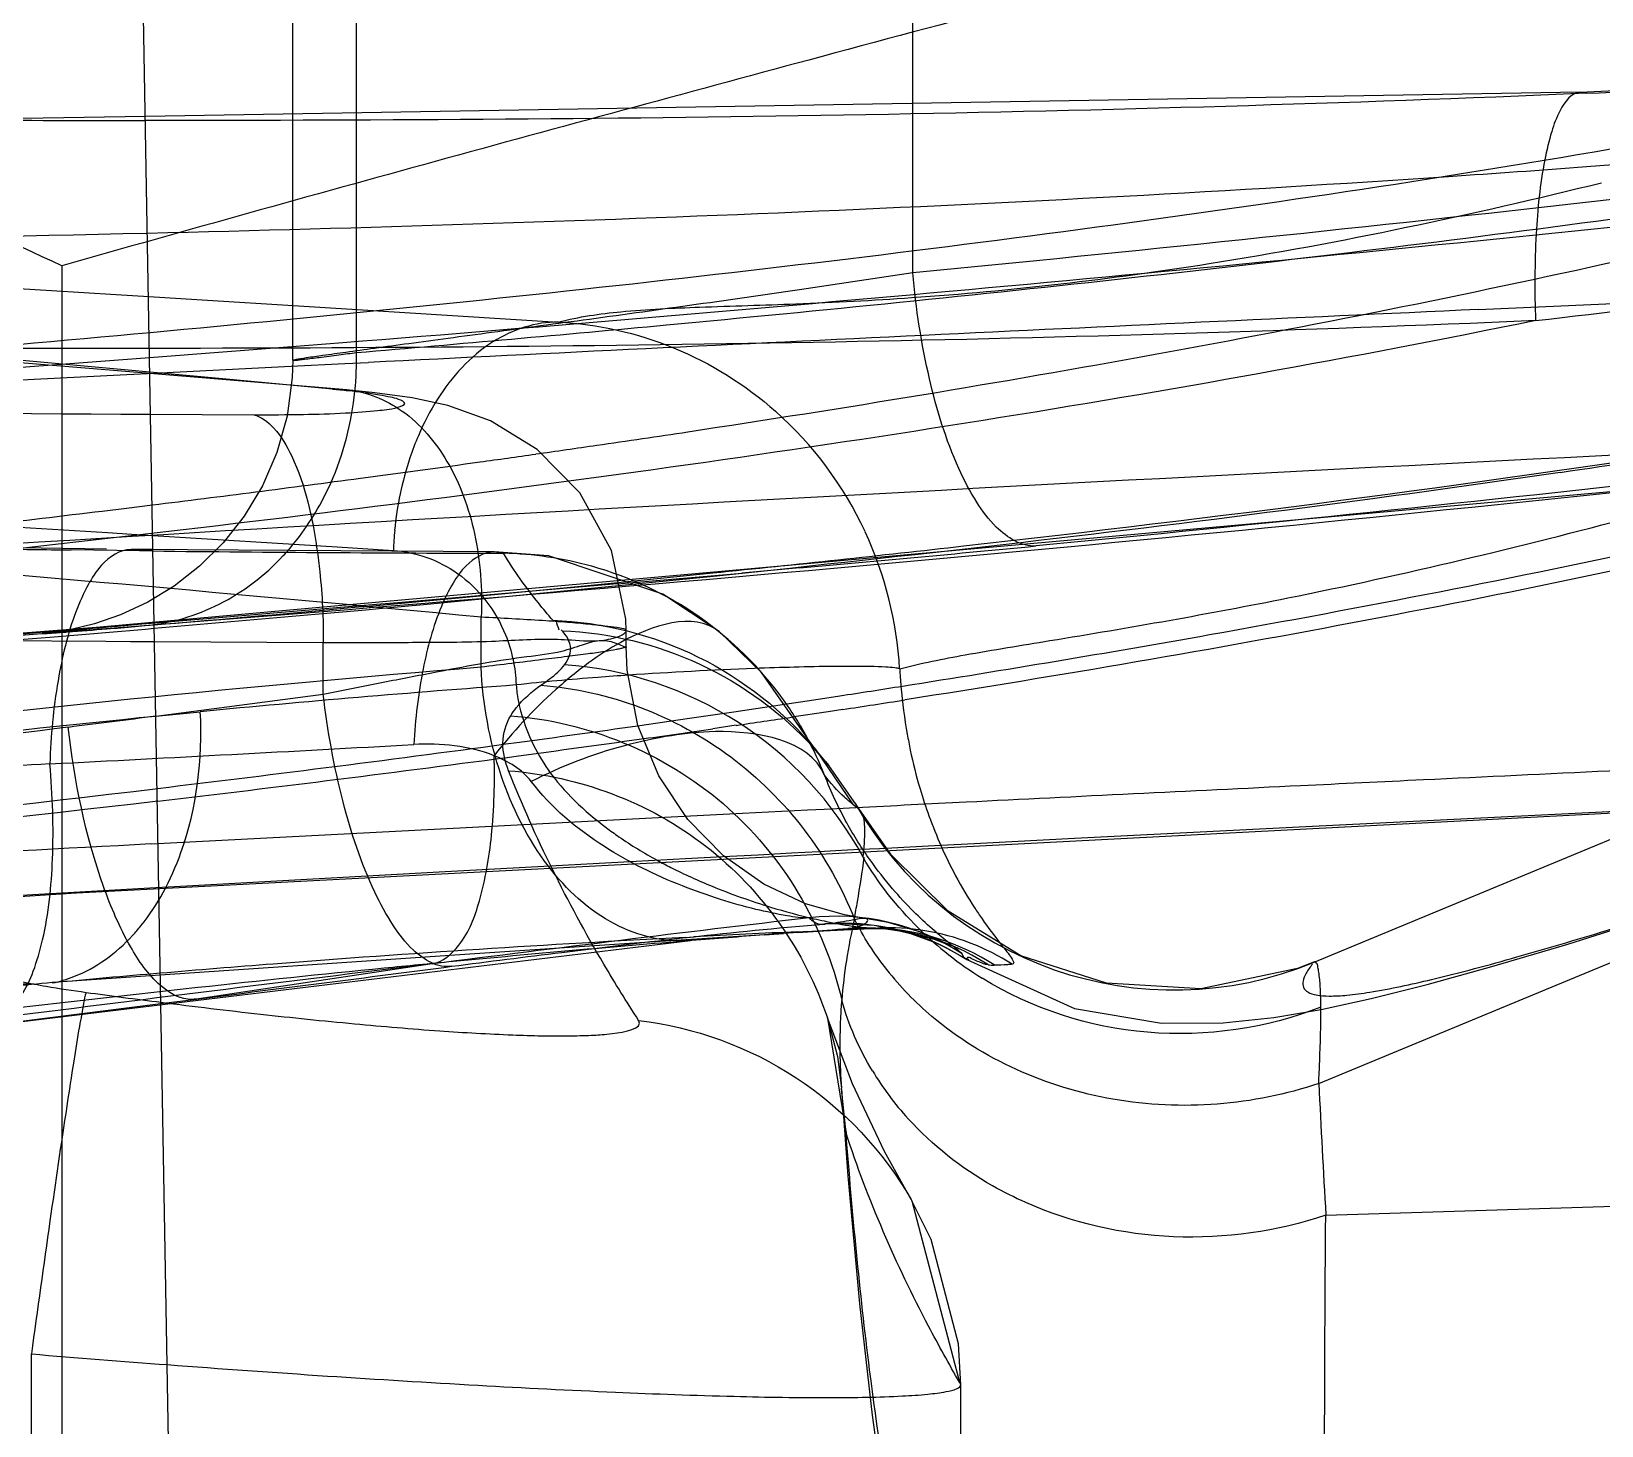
# Model space of a CAD drawing. Header units: millimetres. Extents: x 29875 to 31218, y -21313 to -20364.
# Drawn here: x 30570.193 to 30571.944, y -21045.088 to -21043.533 of the extents above; entities that cross this region are included whole.
import ezdxf

# ---------------------------------------------------------------- set-up
doc = ezdxf.new("R2010")
doc.units = ezdxf.units.MM
doc.header["$LTSCALE"] = 8
doc.layers.add('Cav-cor', color=30, linetype='Continuous')
doc.layers.add('WT', color=4, linetype='Continuous')

# ---------------------------------------------------------------- blocks, each defined once
blk = doc.blocks.new('20160903.150408')
at = {"layer": 'Cav-cor', "color": 241}
for p, q in [((-57.45, 24.7358), (-57.5482, 30.3631)), ((-56.6441, 27.431), (-56.6441, 28.737)), ((-57.3356, 27.3335), (-57.3356, 28.642)), ((-57.2646, 27.3421), (-57.2646, 28.6222)), ((-55.9, 27.6325), (-57.5, 27.6055)), ((-55.8999, 27.6325), (-55.9, 27.6325)), ((-55.8935, 27.6313), (-55.8999, 27.6325)), ((-55.8819, 27.4888), (-55.7923, 27.501)), ((-57.5931, 27.4388), (-57.5931, 24.8254)), ((-56.0133, 27.3901), (-55.6417, 27.407)), ((-57.4963, 27.4046), (-57.2699, 27.3905)), ((-57.2699, 27.3905), (-57.0394, 27.3761)), ((-57.3369, 27.3488), (-57.2799, 27.3533)), ((-57.609, 27.3278), (-57.4953, 27.3365)), ((-57.4953, 27.3365), (-57.3369, 27.3488)), ((-57.6433, 27.3252), (-57.609, 27.3278)), ((-57.5206, 27.3175), (-57.4977, 27.3186)), ((-57.4977, 27.3186), (-57.3373, 27.3267)), ((-57.406, 27.3119), (-57.495, 27.3201)), ((-57.2755, 27.3006), (-57.495, 27.3187)), ((-57.3373, 27.3267), (-57.2777, 27.3297)), ((-57.3356, 27.3334), (-57.3362, 27.3144)), ((-57.2777, 27.3297), (-57.2512, 27.331)), ((-57.6971, 27.3084), (-57.624, 27.3122)), ((-57.624, 27.3122), (-57.5206, 27.3175)), ((-57.2914, 27.3011), (-57.406, 27.3119)), ((-57.2914, 27.3011), (-57.2756, 27.3006)), ((-57.2756, 27.3006), (-57.2755, 27.3006)), ((-57.4942, 27.2732), (-57.3793, 27.2727)), ((-57.063, 27.234), (-57.1151, 27.2657)), ((-57.3696, 27.1933), (-57.3898, 27.1595)), ((-57.5482, 27.1652), (-57.5211, 27.1685)), ((-57.5211, 27.1685), (-57.4923, 27.1721)), ((-57.6783, 27.1497), (-57.5425, 27.1413)), ((-57.3898, 27.1595), (-57.4134, 27.1296)), ((-57.5425, 27.1413), (-57.5151, 27.1396)), ((-57.5151, 27.1396), (-57.4919, 27.1381)), ((-57.4919, 27.1381), (-57.2862, 27.1253)), ((-57.5436, 27.1228), (-57.6799, 27.1247)), ((-57.5065, 27.1209), (-57.5829, 27.1218)), ((-57.4916, 27.1222), (-57.5161, 27.1225)), ((-57.5065, 27.1209), (-57.5161, 27.1225)), ((-57.4916, 27.1207), (-57.5065, 27.1209)), ((-57.453, 27.1218), (-57.4916, 27.1222)), ((-57.111, 27.1199), (-57.453, 27.1218)), ((-57.2862, 27.1253), (-57.2235, 27.1213)), ((-57.0504, 27.1152), (-57.111, 27.1199)), ((-57.1007, 27.1182), (-57.111, 27.1199)), ((-56.9228, 27.0725), (-57.0504, 27.1152)), ((-56.9734, 27.0894), (-56.9801, 27.1214)), ((-56.9696, 27.086), (-56.8672, 27.0963)), ((-56.8663, 27.0924), (-56.9571, 27.0832)), ((-56.7814, 27.1013), (-56.8663, 27.0924)), ((-56.7701, 27.1018), (-56.8347, 27.0961)), ((-56.7593, 27.1037), (-56.7814, 27.1013)), ((-57.0295, 27.0791), (-57.2185, 27.063)), ((-57.1068, 27.0726), (-57.0066, 27.0823)), ((-56.972, 27.0817), (-57.106, 27.0687)), ((-56.9738, 27.0839), (-57.0295, 27.0791)), ((-57.0066, 27.0823), (-56.9696, 27.086)), ((-56.9571, 27.0832), (-56.972, 27.0817)), ((-57.2516, 27.0602), (-57.4406, 27.0443)), ((-57.2397, 27.0562), (-57.2542, 27.0548)), ((-57.2185, 27.063), (-57.2516, 27.0602)), ((-57.1859, 27.0611), (-57.2397, 27.0562)), ((-57.106, 27.0687), (-57.1859, 27.0611)), ((-56.86, 27.0307), (-56.9228, 27.0725)), ((-56.1967, 26.6621), (-55.2388, 27.0592)), ((-57.4406, 27.0443), (-58.0628, 26.9955)), ((-57.5117, 27.0382), (-57.5311, 27.0365)), ((-57.5039, 27.0389), (-57.5117, 27.0382)), ((-57.4938, 27.0398), (-57.5039, 27.0389)), ((-57.5004, 27.0374), (-57.4902, 27.0382)), ((-57.4406, 27.0443), (-57.4938, 27.0398)), ((-57.3109, 27.0497), (-57.4901, 27.0341)), ((-57.2542, 27.0548), (-57.3109, 27.0497)), ((-57.1256, 26.991), (-57.1256, 27.0468)), ((-57.6806, 27.0209), (-57.5443, 27.02)), ((-57.6259, 27.0227), (-57.6718, 27.019)), ((-57.6019, 27.0247), (-57.6259, 27.0227)), ((-57.6029, 27.03), (-57.5942, 27.0308)), ((-57.5983, 27.0306), (-57.6023, 27.0301)), ((-57.5356, 27.0302), (-57.6019, 27.0247)), ((-57.5942, 27.0308), (-57.5674, 27.0333)), ((-57.5084, 27.0325), (-57.5356, 27.0302)), ((-57.5116, 27.0364), (-57.5004, 27.0374)), ((-57.5001, 27.0332), (-57.5084, 27.0325)), ((-57.4901, 27.0341), (-57.5001, 27.0332)), ((-56.9637, 27.0137), (-56.9637, 27.0312)), ((-56.86, 27.0307), (-56.8601, 27.0308)), ((-56.8128, 26.9852), (-56.8601, 27.0308)), ((-56.8562, 27.0272), (-56.86, 27.0307)), ((-57.5443, 27.02), (-57.5168, 27.0198)), ((-57.5168, 27.0198), (-57.4898, 27.0196)), ((-57.4898, 27.0196), (-57.3017, 27.0186)), ((-57.3017, 26.9608), (-57.3017, 27.0186)), ((-56.9626, 26.9879), (-56.9637, 27.014)), ((-57.3017, 26.9608), (-57.2313, 26.975)), ((-56.7626, 26.9133), (-56.8128, 26.9852)), ((-57.4884, 26.9366), (-57.3017, 26.9608)), ((-56.7873, 26.9498), (-56.7694, 26.9525)), ((-56.7694, 26.9525), (-56.7423, 26.9566)), ((-56.7423, 26.9566), (-56.7256, 26.9591)), ((-57.4884, 26.9366), (-57.4388, 26.9414)), ((-56.9512, 26.9258), (-56.8931, 26.9341)), ((-56.8931, 26.9341), (-56.8438, 26.9413)), ((-56.8438, 26.9413), (-56.7873, 26.9498)), ((-56.7665, 26.9372), (-56.7795, 26.9353)), ((-56.7514, 26.9395), (-56.7665, 26.9372)), ((-56.7386, 26.9414), (-56.7514, 26.9395)), ((-56.7223, 26.9439), (-56.7386, 26.9414)), ((-56.8413, 26.9262), (-56.8671, 26.9224)), ((-56.1915, 26.5266), (-55.2346, 26.9232)), ((-56.7618, 26.9118), (-56.7626, 26.9134)), ((-56.7615, 26.9115), (-56.7617, 26.9118)), ((-56.7524, 26.899), (-56.7615, 26.9115)), ((-56.738, 26.8813), (-56.7547, 26.9008)), ((-56.7416, 26.8859), (-56.7523, 26.8989)), ((-56.7523, 26.8989), (-56.7106, 26.8376)), ((-56.7416, 26.8859), (-56.738, 26.8813)), ((-56.6684, 26.7819), (-56.738, 26.8813)), ((-56.8488, 26.8275), (-56.7617, 26.8319)), ((-56.7617, 26.8319), (-56.7432, 26.8328)), ((-56.7432, 26.8328), (-56.7077, 26.8346)), ((-56.7015, 26.8292), (-56.7049, 26.8326)), ((-56.7015, 26.8291), (-56.7015, 26.8292)), ((-55.7833, 26.8337), (-56.2058, 26.8129)), ((-57.4938, 26.7939), (-57.1711, 26.8109)), ((-57.1711, 26.8109), (-56.9638, 26.8216)), ((-56.9638, 26.8216), (-56.8992, 26.8249)), ((-56.8992, 26.8249), (-56.8488, 26.8275)), ((-56.8555, 26.7805), (-56.8952, 26.821)), ((-56.2058, 26.8129), (-56.4638, 26.7999)), ((-56.5904, 26.7934), (-56.6133, 26.7922)), ((-56.5687, 26.7945), (-56.5904, 26.7934)), ((-56.4638, 26.7999), (-56.5687, 26.7945)), ((-56.8978, 26.7772), (-56.9529, 26.7743)), ((-56.8562, 26.7794), (-56.8978, 26.7772)), ((-56.8168, 26.7815), (-56.8562, 26.7794)), ((-56.8104, 26.7489), (-56.8555, 26.7805)), ((-56.7795, 26.7835), (-56.8168, 26.7815)), ((-56.7489, 26.7851), (-56.7795, 26.7835)), ((-56.7236, 26.7864), (-56.7489, 26.7851)), ((-56.7036, 26.7875), (-56.7236, 26.7864)), ((-56.6814, 26.7886), (-56.7036, 26.7875)), ((-56.6133, 26.7922), (-56.6814, 26.7886)), ((-56.6048, 26.719), (-56.6684, 26.7819)), ((-57.1656, 26.7628), (-57.4538, 26.7468)), ((-57.0899, 26.7669), (-57.1656, 26.7628)), ((-56.9529, 26.7743), (-57.0899, 26.7669)), ((-57.4885, 26.7449), (-57.7353, 26.7307)), ((-57.4538, 26.7468), (-57.4885, 26.7449)), ((-56.697, 26.7108), (-56.7203, 26.7147)), ((-56.6718, 26.7064), (-56.6972, 26.7108)), ((-56.697, 26.7108), (-56.6971, 26.7109)), ((-56.8983, 26.6896), (-56.8881, 26.6902)), ((-56.8097, 26.6926), (-56.8909, 26.6873)), ((-56.7919, 26.6938), (-56.8097, 26.6926)), ((-56.7717, 26.6953), (-56.8096, 26.6924)), ((-56.8096, 26.6924), (-56.7885, 26.694)), ((-56.7738, 26.695), (-56.7919, 26.6938)), ((-56.707, 26.6994), (-56.7885, 26.694)), ((-56.7726, 26.6959), (-56.7563, 26.6967)), ((-56.7723, 26.695), (-56.7437, 26.6968)), ((-56.7612, 26.6961), (-56.7717, 26.6953)), ((-56.7563, 26.6967), (-56.7419, 26.6974)), ((-56.754, 26.7036), (-56.742, 26.7045)), ((-56.7422, 26.7045), (-56.748, 26.7041)), ((-56.7419, 26.6974), (-56.7166, 26.6985)), ((-56.7166, 26.6985), (-56.6967, 26.6995)), ((-56.6815, 26.6996), (-56.707, 26.6994)), ((-56.6967, 26.6995), (-56.6832, 26.7001)), ((-56.6832, 26.7001), (-56.691, 26.6995)), ((-56.6809, 26.6996), (-56.6815, 26.6996)), ((-56.6815, 26.6996), (-56.6772, 26.6993)), ((-56.6744, 26.699), (-56.6772, 26.6993)), ((-58.7511, 26.4611), (-56.892, 26.686)), ((-56.9489, 26.6834), (-57.1548, 26.6697)), ((-56.8909, 26.6873), (-56.9489, 26.6834)), ((-56.8907, 26.6861), (-56.892, 26.686)), ((-56.6014, 26.68), (-56.6074, 26.683)), ((-56.6055, 26.6774), (-56.6063, 26.6778)), ((-56.582, 26.6637), (-56.6055, 26.6774)), ((-57.1548, 26.6697), (-57.4453, 26.65)), ((-57.1801, 26.6601), (-57.4432, 26.6208)), ((-56.582, 26.6637), (-56.584, 26.6649)), ((-56.584, 26.6649), (-56.584, 26.6649)), ((-56.1963, 26.6623), (-56.215, 26.6551)), ((-56.1962, 26.6623), (-56.1968, 26.662)), ((-57.4834, 26.6474), (-57.6038, 26.6392)), ((-57.4453, 26.65), (-57.4834, 26.6474)), ((-57.4828, 26.6158), (-57.4432, 26.6208)), ((-57.4415, 26.6336), (-57.4808, 26.6293)), ((-57.6923, 26.5894), (-57.4828, 26.6158)), ((-56.7113, 26.5262), (-56.7393, 26.6)), ((-56.7393, 26.6), (-56.7392, 26.5997)), ((-56.7392, 26.5997), (-56.7187, 26.4712)), ((-56.7238, 26.5208), (-56.7239, 26.5214)), ((-56.7187, 26.4712), (-56.7238, 26.5208)), ((-56.1837, 26.3798), (-55.2027, 26.4098)), ((-56.646, 26.3971), (-56.6451, 26.3956)), ((-56.6451, 26.3956), (-56.592, 26.1933)), ((-57.6272, 25.7742), (-57.6272, 26.2249)), ((-56.5906, 26.1906), (-56.592, 26.1933)), ((-56.5906, 25.8334), (-56.5906, 26.1906))]:
    blk.add_line(p, q, dxfattribs=at)
for points in [[(-57.7292, 27.02), (-55.7954, 27.1934), (-53.8273, 27.4624), (-52.0152, 27.8655), (-50.5402, 28.3799)], [(-55.4275, 27.6585), (-55.4926, 27.6542), (-55.7677, 27.6386), (-55.8999, 27.6323)], [(-57.5, 27.6055), (-57.7055, 27.602), (-59.8999, 27.6375)], [(-57.495, 27.3187), (-59.1577, 27.4554), (-61.3867, 27.6016)], [(-57.3362, 27.3144), (-57.342, 27.2711), (-57.3534, 27.2306), (-57.3696, 27.1933)], [(-57.1151, 27.2657), (-57.1627, 27.2829), (-57.2025, 27.2914), (-57.2441, 27.2973), (-57.2756, 27.3006)], [(-56.9801, 27.1214), (-57.0154, 27.1856), (-57.063, 27.234)], [(-56.584, 26.6649), (-56.4638, 26.6103), (-56.3668, 26.5941), (-56.2979, 26.5944), (-56.2416, 26.6003), (-56.1886, 26.6093), (-56.133, 26.6214), (-56.0707, 26.637), (-55.9986, 26.657), (-55.9137, 26.6822), (-55.813, 26.714), (-55.6935, 26.7533), (-55.5522, 26.8016), (-55.3859, 26.8601), (-55.1908, 26.9304), (-54.9633, 27.014), (-54.4012, 27.2252)], [(-63.4206, 26.153), (-62.732, 26.27), (-61.8196, 26.3934), (-60.6812, 26.514), (-59.2704, 26.6304), (-57.5769, 26.7392), (-55.6836, 26.838), (-53.6956, 26.928), (-51.6549, 27.0102), (-49.5625, 27.0835), (-47.5945, 27.1409)], [(-57.4134, 27.1296), (-57.4396, 27.1036), (-57.4678, 27.0816)], [(-57.4678, 27.0816), (-57.4974, 27.0635), (-57.5277, 27.0494), (-57.557, 27.0394), (-57.5828, 27.0332), (-57.5983, 27.0306)], [(-56.9637, 27.0312), (-56.9641, 27.0446), (-56.9734, 27.0894)], [(-57.6023, 27.0301), (-57.6031, 27.03), (-57.6029, 27.03)], [(-56.8952, 26.821), (-56.9276, 26.8698), (-56.9508, 26.9259), (-56.9626, 26.9879)], [(-56.7203, 26.7147), (-56.7639, 26.7271), (-56.8104, 26.7489)], [(-56.7418, 26.7046), (-56.7279, 26.7053), (-56.6873, 26.7031), (-56.6498, 26.6951), (-56.6181, 26.6834), (-56.6063, 26.6778)], [(-56.6074, 26.683), (-56.6171, 26.6876), (-56.6363, 26.6957), (-56.6718, 26.7064)], [(-56.215, 26.6551), (-56.323, 26.6323), (-56.4283, 26.6384), (-56.5239, 26.6692), (-56.6048, 26.719)], [(-56.7437, 26.6968), (-56.7058, 26.6988), (-56.691, 26.6995)], [(-56.6911, 26.6995), (-56.6869, 26.6996), (-56.6809, 26.6995)], [(-56.6744, 26.699), (-56.659, 26.6971), (-56.6202, 26.6875), (-56.6042, 26.6813), (-56.6014, 26.68)], [(-56.6055, 26.6774), (-56.5913, 26.6695), (-56.584, 26.6649)], [(-56.7392, 26.5997), (-56.7283, 26.5569), (-56.7239, 26.5215)], [(-56.7238, 26.5205), (-56.7165, 26.4238), (-56.7036, 26.281), (-56.6896, 26.1567), (-56.6746, 26.0488), (-56.6583, 25.9549), (-56.6402, 25.8721), (-56.6194, 25.7969), (-56.5926, 25.7238), (-56.553, 25.6459), (-56.4866, 25.5591), (-56.3957, 25.4863)], [(-56.646, 26.3971), (-56.6756, 26.4507), (-56.7113, 26.5262)], [(-56.5906, 26.1906), (-56.5931, 26.2361), (-56.6237, 26.3526), (-56.6451, 26.3956)]]:
    blk.add_lwpolyline(points, dxfattribs=at)
for centre, radius, start, end in [((-56.7639, 47.896), 20.2834, 272.45969, 273.80063), ((-57.4748, 83.5233), 55.9224, 269.76656, 269.97417), ((-57.4199, 48.2882), 20.7948, 274.21149, 275.51484), ((-57.6802, 51.7035), 24.2201, 273.86746, 274.23221), ((-60.4297, 71.199), 43.9545, 275.93587, 276.23411), ((-61.8601, 85.5049), 58.3317, 274.503477, 275.880139), ((-65.0999, -56.1242), 83.7902, 84.792559, 85.865642), ((-57.6717, 42.3977), 15.1184, 276.54059, 278.34041), ((-41.9273, -280.8229), 308.5347, 92.616729, 92.84687), ((-58.0471, 33.1206), 5.8312, 277.51793, 277.71137), ((-57.6121, 27.3347), 0.3475, 354.112, 1.23), ((-57.4087, 26.0685), 1.2381, 83.7484, 84.5665), ((-57.0706, 26.9687), 0.4116, 24.9793, 48.3973), ((-59.8567, 46.8785), 19.8471, 278.28595, 278.5815), ((-59.9853, 47.7598), 20.7376, 278.09627, 278.28665), ((-58.2698, 43.2645), 16.2269, 278.31864, 278.94374), ((-60.2566, 49.6969), 22.6937, 277.58763, 277.92699), ((-60.0898, 48.4938), 21.4791, 277.92869, 278.09637), ((-60.4905, 51.4509), 24.4632, 277.31168, 277.58813), ((-60.6949, 53.0424), 26.0678, 277.05712, 277.31222), ((-60.9857, 55.4146), 28.4577, 276.66549, 276.93788), ((-56.8605, 27.109), 0.3632, 174.5039, 178.0548), ((-60.2623, 66.0832), 39.1375, 275.11924, 275.50624), ((-57.0769, 26.9651), 0.4187, 3.2946, 24.9972), ((-57.1626, 59.5759), 32.4568, 269.10306, 269.25792), ((-57.021, 69.9286), 42.8105, 269.37025, 269.89343), ((-57.1102, 26.7158), 0.4025, 74.4986, 88.65), ((-57.1074, 26.7249), 0.393, 35.7462, 74.487), ((-62.5873, 92.0176), 65.1759, 274.940939, 275.063653), ((-60.7147, 65.1239), 38.2219, 274.83945, 275.41641), ((-56.1021, 27.3199), 0.98, 196.3886, 197.04), ((-58.1007, 33.8055), 6.7946, 274.33701, 274.70731), ((-58.682, 40.9881), 14.0007, 274.66611, 274.79547), ((-57.0615, 26.5834), 0.4114, 28.3976, 86.044), ((-56.6421, 22.2865), 4.7065, 92.1756, 93.8862), ((-55.9928, 11.9565), 15.0545, 94.16659, 95.51208), ((-59.6199, 45.7848), 19.0469, 278.74033, 278.95307), ((-57.1043, 26.7276), 0.389, 28.5296, 35.6916), ((-59.4892, 45.0944), 18.3602, 278.66734, 278.88656), ((-61.5924, 58.8475), 32.1736, 277.1533, 277.32858), ((-59.679, 46.3526), 19.6326, 278.31078, 278.49304), ((-41.0771, -104.9905), 132.9437, 97.133377, 97.353014), ((-60.0974, 49.0247), 22.3218, 277.75409, 278.10287), ((-59.825, 47.3568), 20.6474, 278.00579, 278.23638), ((-62.9092, 130.6248), 103.877, 272.926, 273.150157), ((-60.4851, 51.9153), 25.2382, 276.82406, 277.74082), ((-59.9683, 48.3793), 21.6798, 277.64556, 278.00463), ((-57.1014, 26.7289), 0.3858, 21.5545, 28.5296), ((-57.4602, 24.1309), 2.7562, 93.0449, 96.4501), ((-60.3703, 51.4213), 24.7483, 276.69237, 277.63081), ((-56.8838, 26.6222), 0.2765, 49.6583, 51.2002), ((-56.3526, 27.0392), 0.4082, 209.2276, 292.4467), ((-48.8518, -135.443), 162.4669, 93.049146, 93.460851), ((-56.1734, 26.9847), 0.4798, 208.1528, 213.1766), ((-56.5889, 27.4282), 0.7365, 247.727, 253.1154), ((-56.5845, 27.4393), 0.7484, 253.0357, 256.8839), ((-56.7295, 26.4584), 0.2548, 56.6098, 96.8265), ((-56.1308, 26.574), 0.5943, 166.7638, 171.3132), ((-55.9768, 8.8764), 17.837, 92.96112, 94.43915), ((-55.1302, 4.7195), 22.037, 94.37084, 94.58228), ((-55.6002, 2.0377), 24.6861, 92.722, 92.99039), ((-57.4478, 35.6941), 9.0242, 274.36372, 274.64814), ((-56.6991, 26.4461), 0.2542, 56.9853, 93.9312), ((-56.7022, 26.9985), 0.2992, 267.2748, 269.0656), ((-56.7015, 26.9154), 0.2161, 268.6392, 272.7409), ((-56.6714, 26.4451), 0.2552, 80.8439, 92.6477), ((-56.692, 26.4452), 0.2546, 57.0581, 87.5105), ((-56.3548, 26.987), 0.4031, 225.3382, 238.2854), ((-55.3936, 8.1608), 18.5857, 94.62045, 95.44373), ((-40.5915, -108.1747), 135.8515, 97.013817, 97.222677), ((-56.1367, 10.9877), 15.7197, 94.45399, 94.91498), ((-67.6461, 107.2702), 81.2922, 277.210187, 277.412611), ((-55.0873, 4.9956), 21.7657, 95.65987, 96.20939), ((-55.2416, 6.5371), 20.2165, 95.43579, 95.65551), ((-56.0876, 26.5674), 0.638, 171.3112, 175.2958), ((-56.3879, 26.8787), 0.3635, 218.2489, 229.7097), ((-56.5504, 26.808), 0.1493, 266.2261, 268.8519), ((-55.8128, 7.7889), 18.9352, 95.4278, 95.70955), ((-56.7946, 31.1561), 4.5941, 258.8559, 259.5986), ((-56.1906, 11.616), 15.0892, 94.91515, 95.37466), ((-54.7305, 1.7436), 25.0372, 96.30661, 96.79146), ((-56.408, 35.0987), 8.5492, 262.21502, 262.77915), ((-56.1679, 26.5714), 0.5577, 175.0286, 177.1325), ((-56.1177, 26.5692), 0.6079, 177.1613, 180.7331), ((-56.0288, 26.5703), 0.6968, 180.7299, 184.0237), ((-56.3947, 26.7185), 0.344, 211.0904, 222.2238), ((-27.8433, 27.9687), 28.3848, 182.91215, 183.20883), ((-55.7263, 49.4589), 23.3116, 265.32278, 265.69707)]:
    blk.add_arc(centre, radius, start, end, dxfattribs=at)
for points, knots in [([(-50.8884, 28.6965), (-51.3392, 28.492), (-52.2731, 28.1574), (-53.7156, 27.8166), (-55.176, 27.5865), (-56.1545, 27.4783), (-56.6441, 27.431)], [0, 0, 0, 0, 0.250964, 0.500995, 0.750592, 1, 1, 1, 1]), ([(-53.806, 28.4718), (-54.4777, 28.2782), (-55.4633, 28.0132), (-56.7281, 27.6781), (-57.3161, 27.5178), (-57.5931, 27.4388)], [0, 0, 0, 0, 0.534268, 0.779856, 1, 1, 1, 1]), ([(-50.6736, 28.4151), (-51.1293, 28.207), (-52.0745, 27.8661), (-53.5359, 27.5187), (-55.0171, 27.2843), (-56.0099, 27.1743), (-56.5068, 27.1263)], [0, 0, 0, 0, 0.250521, 0.500542, 0.750329, 1, 1, 1, 1]), ([(-57.7294, 27.02), (-57.1213, 27.0658), (-55.9056, 27.1697), (-54.0883, 27.3969), (-52.2895, 27.7549), (-51.1224, 28.1357), (-50.5607, 28.3776)], [0, 0, 0, 0, 0.249753, 0.499587, 0.749588, 1, 1, 1, 1]), ([(-54.1612, 28.0597), (-54.3481, 27.9674), (-54.7345, 27.8209), (-55.3272, 27.6676), (-55.9197, 27.5553), (-56.7087, 27.4406), (-57.697, 27.3403), (-58.4887, 27.283), (-58.8843, 27.2577)], [0, 0, 0, 0, 0.129891, 0.256276, 0.38121, 0.505452, 0.752986, 1, 1, 1, 1]), ([(-57.5931, 27.4388), (-57.7104, 27.4932), (-58.1758, 27.6978), (-58.6549, 27.87), (-59.0151, 27.9873)], [0, 0, 0, 0, 0.254515, 1, 1, 1, 1]), ([(-56.1985, 26.6597), (-56.2011, 26.6565), (-56.2053, 26.6506), (-56.2094, 26.6419), (-56.2093, 26.6336), (-56.2031, 26.6275), (-56.1928, 26.6248), (-56.178, 26.6239), (-56.1581, 26.6251), (-56.1198, 26.6304), (-56.0564, 26.6443), (-55.9602, 26.6701), (-55.8344, 26.7081), (-55.675, 26.7601), (-55.4781, 26.8278), (-55.1293, 26.9521), (-54.5824, 27.1556), (-53.7958, 27.4565), (-53.2136, 27.6832), (-52.8946, 27.8082)], [0, 0, 0, 0, 0.003455, 0.006063, 0.008035, 0.010028, 0.012838, 0.016907, 0.022467, 0.029673, 0.049478, 0.077179, 0.113707, 0.16039, 0.218583, 0.289419, 0.472793, 0.710947, 1, 1, 1, 1]), ([(-62.1308, 27.6857), (-61.3582, 27.637), (-59.8134, 27.5427), (-58.2683, 27.4521), (-57.4963, 27.4046)], [0, 0, 0, 0, 0.500235, 1, 1, 1, 1]), ([(-55.9, 27.6324), (-55.91, 27.6318), (-55.9233, 27.6132), (-55.9328, 27.5867), (-55.9438, 27.5403), (-55.9506, 27.47), (-55.9509, 27.4099), (-55.9496, 27.3777)], [0, 0, 0, 0, 0.112177, 0.207284, 0.329079, 0.639196, 1, 1, 1, 1]), ([(-48.0014, 27.5368), (-49.7567, 27.4878), (-52.3263, 27.3927), (-55.6359, 27.2422), (-57.1909, 27.1582), (-57.9312, 27.1109)], [0, 0, 0, 0, 0.530008, 0.776088, 1, 1, 1, 1]), ([(-57.0394, 27.3761), (-57.0166, 27.3821), (-56.964, 27.3893), (-56.8755, 27.3933), (-56.7673, 27.3961), (-56.5773, 27.4062), (-56.2755, 27.441), (-56.0207, 27.4959), (-55.8761, 27.5315)], [0, 0, 0, 0, 0.060099, 0.134811, 0.22609, 0.335994, 0.620107, 1, 1, 1, 1]), ([(-57.1256, 27.0468), (-57.659, 27.0974), (-58.727, 27.1847), (-60.8645, 27.3287), (-62.4683, 27.4215), (-63.5373, 27.4846)], [0, 0, 0, 0, 0.250129, 0.500127, 1, 1, 1, 1]), ([(-57.2646, 27.3421), (-57.1493, 27.3519), (-56.6876, 27.3929), (-56.2266, 27.4426), (-55.8819, 27.4888)], [0, 0, 0, 0, 0.249688, 1, 1, 1, 1]), ([(-55.9495, 27.3777), (-56.4699, 27.3549), (-57.5119, 27.339), (-59.5954, 27.3682), (-61.1575, 27.4122), (-62.1988, 27.4451)], [0, 0, 0, 0, 0.24999, 0.49999, 1, 1, 1, 1]), ([(-61.742, 27.4269), (-61.0351, 27.3757), (-59.6197, 27.2987), (-58.2025, 27.2772), (-57.4942, 27.2732)], [0, 0, 0, 0, 0.500173, 1, 1, 1, 1]), ([(-56.6441, 27.431), (-56.6838, 27.4248), (-56.7642, 27.4128), (-56.8845, 27.3956), (-57.0015, 27.3795), (-57.0938, 27.3671), (-57.1609, 27.358), (-57.2045, 27.3522), (-57.2425, 27.347), (-57.2744, 27.3426), (-57.2997, 27.339), (-57.3167, 27.3367), (-57.3264, 27.335), (-57.3314, 27.3345), (-57.3336, 27.3336), (-57.3356, 27.3338), (-57.3356, 27.3334)], [0, 0, 0, 0, 0.172175, 0.349655, 0.521972, 0.679479, 0.749738, 0.812947, 0.868151, 0.914547, 0.95141, 0.978195, 0.987663, 0.994463, 0.998579, 1, 1, 1, 1]), ([(-56.5068, 27.1263), (-56.5231, 27.1252), (-56.5503, 27.1429), (-56.5749, 27.1765), (-56.6033, 27.2311), (-56.6292, 27.3169), (-56.6408, 27.3912), (-56.6441, 27.431)], [0, 0, 0, 0, 0.139164, 0.238982, 0.360792, 0.659823, 1, 1, 1, 1]), ([(-55.9495, 27.3777), (-56.3586, 27.2944), (-57.1846, 27.167), (-58.4304, 27.0398), (-59.6784, 26.9394), (-60.5105, 26.8741), (-60.9264, 26.8401)], [0, 0, 0, 0, 0.250085, 0.500076, 0.750041, 1, 1, 1, 1]), ([(-57.0394, 27.376), (-57.0648, 27.3764), (-57.1205, 27.3576), (-57.1583, 27.315), (-57.1743, 27.2899)], [0, 0, 0, 0, 0.461786, 1, 1, 1, 1]), ([(-57.0394, 27.376), (-56.9956, 27.3738), (-56.9073, 27.3542), (-56.8308, 27.3061), (-56.7973, 27.2765)], [0, 0, 0, 0, 0.495616, 1, 1, 1, 1]), ([(-57.3356, 27.3334), (-57.3356, 27.3332), (-57.3338, 27.3337), (-57.332, 27.3334), (-57.3276, 27.3342), (-57.3192, 27.335), (-57.3043, 27.3369), (-57.2916, 27.3385), (-57.2842, 27.3395)], [0, 0, 0, 0, 0.015804, 0.063231, 0.142222, 0.252615, 0.566597, 1, 1, 1, 1]), ([(-57.2755, 27.3006), (-57.2535, 27.2984), (-57.2075, 27.2796), (-57.1576, 27.2196), (-57.1285, 27.1385), (-57.124, 27.0779), (-57.1256, 27.0468)], [0, 0, 0, 0, 0.206622, 0.44002, 0.708513, 1, 1, 1, 1]), ([(-56.6588, 26.9893), (-56.6348, 26.9956), (-56.579, 27.0065), (-56.4341, 27.0297), (-56.1837, 27.0733), (-55.7911, 27.1677), (-55.4906, 27.2581), (-55.3177, 27.3131)], [0, 0, 0, 0, 0.053956, 0.123465, 0.31874, 0.605833, 1, 1, 1, 1]), ([(-57.3793, 27.2727), (-57.3608, 27.2726), (-57.3264, 27.2729), (-57.2812, 27.2739), (-57.2438, 27.2773), (-57.2256, 27.2785), (-57.2066, 27.2849), (-57.2187, 27.2907), (-57.2273, 27.2924), (-57.2467, 27.2962), (-57.2622, 27.298), (-57.2739, 27.2993)], [0, 0, 0, 0, 0.235643, 0.435319, 0.587351, 0.683887, 0.722199, 0.757574, 0.796938, 0.850878, 1, 1, 1, 1]), ([(-57.3793, 27.2727), (-57.3707, 27.2705), (-57.3528, 27.2564), (-57.3244, 27.2064), (-57.3138, 27.158), (-57.3087, 27.1225)], [0, 0, 0, 0, 0.154919, 0.372779, 1, 1, 1, 1]), ([(-57.1956, 27.2493), (-57.1991, 27.2412), (-57.212, 27.2071), (-57.2195, 27.1711), (-57.2221, 27.1438)], [0, 0, 0, 0, 0.244327, 1, 1, 1, 1]), ([(-56.6557, 26.97), (-56.5414, 26.988), (-56.0844, 27.0644), (-55.6305, 27.1603), (-55.2942, 27.2485)], [0, 0, 0, 0, 0.249725, 1, 1, 1, 1]), ([(-56.8672, 27.0963), (-56.7739, 27.1058), (-56.3998, 27.1459), (-56.0265, 27.1938), (-55.7474, 27.2369)], [0, 0, 0, 0, 0.249162, 1, 1, 1, 1]), ([(-55.2877, 27.2359), (-55.4001, 27.2057), (-55.8512, 27.0935), (-56.3087, 27.0084), (-56.6529, 26.9546)], [0, 0, 0, 0, 0.250413, 1, 1, 1, 1]), ([(-57.3467, 27.1151), (-57.3412, 27.1209), (-57.3201, 27.1456), (-57.3033, 27.174), (-57.2933, 27.1964)], [0, 0, 0, 0, 0.245623, 1, 1, 1, 1]), ([(-55.9222, 27.2083), (-55.9919, 27.1981), (-56.2705, 27.1591), (-56.5498, 27.1261), (-56.7593, 27.1037)], [0, 0, 0, 0, 0.250766, 1, 1, 1, 1]), ([(-57.5161, 27.1224), (-57.5285, 27.1225), (-57.5485, 27.1083), (-57.5654, 27.0817), (-57.5844, 27.0391), (-57.6001, 26.972), (-57.6057, 26.9143), (-57.6066, 26.8832)], [0, 0, 0, 0, 0.138093, 0.236227, 0.356321, 0.654379, 1, 1, 1, 1]), ([(-57.5004, 27.0374), (-57.4718, 27.04), (-57.4144, 27.0571), (-57.3669, 27.0933), (-57.3467, 27.1151)], [0, 0, 0, 0, 0.490871, 1, 1, 1, 1]), ([(-57.3087, 27.1225), (-57.3075, 27.1142), (-57.3032, 27.0797), (-57.3015, 27.0449), (-57.3017, 27.0186)], [0, 0, 0, 0, 0.242488, 1, 1, 1, 1]), ([(-57.2235, 27.1213), (-57.1983, 27.1197), (-57.1442, 27.1001), (-57.1092, 27.054), (-57.0984, 27.027)], [0, 0, 0, 0, 0.465377, 1, 1, 1, 1]), ([(-57.111, 27.1198), (-57.1227, 27.1197), (-57.1416, 27.1077), (-57.1584, 27.0838), (-57.1768, 27.0459), (-57.1929, 26.9854), (-57.1992, 26.9331), (-57.2008, 26.9048)], [0, 0, 0, 0, 0.142853, 0.240703, 0.359282, 0.653581, 1, 1, 1, 1]), ([(-57.0458, 27.0435), (-57.0512, 27.0498), (-57.0711, 27.0735), (-57.0891, 27.0988), (-57.1007, 27.1182)], [0, 0, 0, 0, 0.268995, 1, 1, 1, 1]), ([(-56.9637, 27.0317), (-56.9637, 27.0328), (-56.9685, 27.0345), (-56.9757, 27.0353), (-56.9895, 27.0372), (-57.0075, 27.0391), (-57.0307, 27.0412), (-57.0706, 27.044), (-57.1027, 27.0457), (-57.1256, 27.0468)], [0, 0, 0, 0, 0.020449, 0.07028, 0.152, 0.26496, 0.407927, 0.579574, 1, 1, 1, 1]), ([(-56.8601, 27.0308), (-56.8888, 27.0538), (-56.9536, 27.0311), (-57.0071, 26.9957), (-57.0569, 26.9551), (-57.0904, 26.9188), (-57.1111, 26.8923)], [0, 0, 0, 0, 0.366889, 0.508327, 0.664871, 1, 1, 1, 1]), ([(-57.0458, 27.0435), (-56.99, 27.0413), (-56.8782, 27.0134), (-56.7879, 26.9418), (-56.7524, 26.8989)], [0, 0, 0, 0, 0.500792, 1, 1, 1, 1]), ([(-57.5311, 27.0365), (-57.5487, 27.035), (-57.58, 27.0321), (-57.5983, 27.0306), (-57.6169, 27.0285), (-57.6088, 27.0287), (-57.6015, 27.0294), (-57.5922, 27.03), (-57.5869, 27.0304)], [0, 0, 0, 0, 0.470823, 0.714652, 0.748819, 0.773917, 0.85783, 1, 1, 1, 1]), ([(-57.202, 27.0188), (-57.1727, 27.019), (-57.1199, 27.0189), (-57.0672, 27.0227), (-57.0438, 27.0223)], [0, 0, 0, 0, 0.554936, 1, 1, 1, 1]), ([(-57.0438, 27.0223), (-57.0389, 27.0222), (-57.0223, 27.0216), (-57.0057, 27.0197), (-56.994, 27.0207)], [0, 0, 0, 0, 0.292094, 1, 1, 1, 1]), ([(-57.034, 26.992), (-57.0296, 26.9976), (-57.0212, 27.0125), (-57.0308, 27.027), (-57.0362, 27.0326)], [0, 0, 0, 0, 0.479979, 1, 1, 1, 1]), ([(-57.0355, 27.0091), (-57.0277, 27.011), (-57.0142, 27.0156), (-57.0004, 27.0202), (-56.994, 27.0207)], [0, 0, 0, 0, 0.553755, 1, 1, 1, 1]), ([(-57.0354, 27.0317), (-56.9827, 27.0295), (-56.8773, 27.0043), (-56.79, 26.9398), (-56.7546, 26.9009)], [0, 0, 0, 0, 0.500812, 1, 1, 1, 1]), ([(-56.994, 27.0207), (-56.9869, 27.0213), (-56.9768, 27.0235), (-56.9663, 27.0277), (-56.9642, 27.0306)], [0, 0, 0, 0, 0.664762, 1, 1, 1, 1]), ([(-56.994, 27.0207), (-56.9911, 27.021), (-56.9819, 27.0209), (-56.9735, 27.0172), (-56.9679, 27.0149)], [0, 0, 0, 0, 0.323115, 1, 1, 1, 1]), ([(-57.3017, 27.0186), (-57.293, 27.0186), (-57.2598, 27.0185), (-57.2266, 27.0187), (-57.202, 27.0188)], [0, 0, 0, 0, 0.259253, 1, 1, 1, 1]), ([(-57.2313, 26.975), (-57.2121, 26.9788), (-57.1753, 26.9858), (-57.1232, 26.996), (-57.0771, 27.0029), (-57.0483, 27.0059), (-57.0355, 27.0091)], [0, 0, 0, 0, 0.29581, 0.564681, 0.800479, 1, 1, 1, 1]), ([(-56.9637, 27.0134), (-56.9638, 27.0131), (-56.9651, 27.0133), (-56.9668, 27.0125), (-56.9703, 27.0118), (-56.9773, 27.0101), (-56.9895, 27.0081), (-57.0078, 27.0056), (-57.031, 27.0027), (-57.0708, 26.9978), (-57.1028, 26.9939), (-57.1256, 26.991)], [0, 0, 0, 0, 0.004539, 0.017429, 0.038717, 0.068166, 0.15074, 0.26409, 0.407274, 0.578929, 1, 1, 1, 1]), ([(-56.9679, 27.0149), (-56.9668, 27.0144), (-56.966, 27.0136), (-56.9637, 27.0137), (-56.9637, 27.0134)], [0, 0, 0, 0, 0.751271, 1, 1, 1, 1]), ([(-57.1256, 26.991), (-57.6477, 26.9488), (-58.6892, 26.8179), (-60.2439, 26.572), (-61.7988, 26.3185), (-62.8366, 26.1562), (-63.3559, 26.0781)], [0, 0, 0, 0, 0.249527, 0.499628, 0.749864, 1, 1, 1, 1]), ([(-56.892, 26.686), (-56.9206, 26.6837), (-56.9842, 26.6993), (-57.0591, 26.7695), (-57.1095, 26.8713), (-57.1238, 26.9501), (-57.1256, 26.991)], [0, 0, 0, 0, 0.204074, 0.438482, 0.70916, 1, 1, 1, 1]), ([(-57.0589, 26.971), (-57.0565, 26.9727), (-57.0477, 26.979), (-57.039, 26.9858), (-57.034, 26.992)], [0, 0, 0, 0, 0.270456, 1, 1, 1, 1]), ([(-56.7086, 26.9919), (-56.7163, 26.992), (-56.7537, 26.9918), (-56.7912, 26.9907), (-56.8208, 26.9896)], [0, 0, 0, 0, 0.207667, 1, 1, 1, 1]), ([(-56.6588, 26.9892), (-56.6605, 26.9899), (-56.6658, 26.9905), (-56.6823, 26.9918), (-56.6972, 26.9919), (-56.7086, 26.9919)], [0, 0, 0, 0, 0.109616, 0.315703, 1, 1, 1, 1]), ([(-56.6588, 26.9893), (-56.6585, 26.9828), (-56.6567, 26.9583), (-56.6535, 26.9339), (-56.6504, 26.9162)], [0, 0, 0, 0, 0.266391, 1, 1, 1, 1]), ([(-57.0926, 26.9369), (-57.0908, 26.9399), (-57.0816, 26.9531), (-57.0691, 26.9638), (-57.0589, 26.971)], [0, 0, 0, 0, 0.218725, 1, 1, 1, 1]), ([(-56.9611, 26.9822), (-56.9726, 26.9814), (-57.0145, 26.9783), (-57.0563, 26.9747), (-57.0865, 26.9713)], [0, 0, 0, 0, 0.274911, 1, 1, 1, 1]), ([(-57.0865, 26.9713), (-57.0861, 26.9655), (-57.0832, 26.9438), (-57.076, 26.9228), (-57.0692, 26.9082)], [0, 0, 0, 0, 0.263517, 1, 1, 1, 1]), ([(-57.0589, 26.971), (-56.9837, 26.9651), (-56.8335, 26.9087), (-56.737, 26.7807), (-56.7093, 26.7101)], [0, 0, 0, 0, 0.498539, 1, 1, 1, 1]), ([(-57.1583, 26.6574), (-57.1738, 26.6549), (-57.2012, 26.6718), (-57.2256, 26.7043), (-57.2552, 26.7588), (-57.2833, 26.8452), (-57.297, 26.9204), (-57.3017, 26.9608)], [0, 0, 0, 0, 0.132905, 0.231273, 0.35301, 0.65505, 1, 1, 1, 1]), ([(-62.1952, 26.2129), (-61.4114, 26.3434), (-60.2373, 26.5462), (-58.6694, 26.7955), (-57.8826, 26.8974), (-57.4884, 26.9366)], [0, 0, 0, 0, 0.500468, 0.750484, 1, 1, 1, 1]), ([(-57.4802, 26.7399), (-57.4725, 26.7541), (-57.4445, 26.8175), (-57.4361, 26.8886), (-57.4388, 26.9414)], [0, 0, 0, 0, 0.234556, 1, 1, 1, 1]), ([(-57.095, 26.8755), (-57.0988, 26.8853), (-57.1043, 26.9064), (-57.0981, 26.9279), (-57.0926, 26.9369)], [0, 0, 0, 0, 0.501255, 1, 1, 1, 1]), ([(-57.0926, 26.9369), (-57.0074, 26.9305), (-56.8369, 26.8611), (-56.7425, 26.7029), (-56.7235, 26.6197)], [0, 0, 0, 0, 0.500292, 1, 1, 1, 1]), ([(-57.4833, 26.636), (-57.497, 26.648), (-57.5218, 26.684), (-57.5622, 26.7792), (-57.5793, 26.8639), (-57.586, 26.9242)], [0, 0, 0, 0, 0.176348, 0.413337, 1, 1, 1, 1]), ([(-56.7426, 26.8706), (-56.7599, 26.9107), (-56.84, 26.9233), (-56.9146, 26.9154), (-56.9852, 26.9002), (-57.0366, 26.8803), (-57.0697, 26.8636)], [0, 0, 0, 0, 0.37963, 0.522414, 0.677811, 1, 1, 1, 1]), ([(-56.6504, 26.9162), (-56.6493, 26.9103), (-56.6455, 26.8899), (-56.6404, 26.8697), (-56.6361, 26.8555)], [0, 0, 0, 0, 0.28623, 1, 1, 1, 1]), ([(-57.0692, 26.9082), (-57.064, 26.8971), (-57.0423, 26.8602), (-57.0105, 26.8305), (-56.9862, 26.8122)], [0, 0, 0, 0, 0.287467, 1, 1, 1, 1]), ([(-57.6715, 26.5988), (-57.6577, 26.6013), (-57.6384, 26.621), (-57.6236, 26.6535), (-57.6091, 26.7044), (-57.6013, 26.7822), (-57.6034, 26.848), (-57.6066, 26.8832)], [0, 0, 0, 0, 0.137988, 0.236123, 0.355893, 0.652846, 1, 1, 1, 1]), ([(-57.1801, 26.6601), (-57.1682, 26.6622), (-57.1431, 26.6844), (-57.1239, 26.7362), (-57.1116, 26.8081), (-57.1103, 26.8627), (-57.1111, 26.8923)], [0, 0, 0, 0, 0.142968, 0.357017, 0.649358, 1, 1, 1, 1]), ([(-56.2118, 26.8591), (-56.1662, 26.8613), (-55.9822, 26.8701), (-55.7983, 26.8788), (-55.6601, 26.8853)], [0, 0, 0, 0, 0.248391, 1, 1, 1, 1]), ([(-56.95, 26.597), (-56.9633, 26.6177), (-57.0185, 26.7067), (-57.0656, 26.801), (-57.095, 26.8755)], [0, 0, 0, 0, 0.235313, 1, 1, 1, 1]), ([(-57.095, 26.8755), (-57.0167, 26.8698), (-56.8602, 26.8112), (-56.7641, 26.6742), (-56.7395, 26.5999)], [0, 0, 0, 0, 0.500796, 1, 1, 1, 1]), ([(-56.7597, 26.7114), (-56.768, 26.7109), (-56.7881, 26.7142), (-56.8211, 26.7209), (-56.8601, 26.732), (-56.9179, 26.7524), (-56.9935, 26.7893), (-57.0477, 26.8346), (-57.0697, 26.8636)], [0, 0, 0, 0, 0.07016, 0.170687, 0.287456, 0.414439, 0.690649, 1, 1, 1, 1]), ([(-56.7106, 26.8376), (-56.7139, 26.8403), (-56.7255, 26.8504), (-56.7361, 26.8616), (-56.7426, 26.8706)], [0, 0, 0, 0, 0.278228, 1, 1, 1, 1]), ([(-56.5892, 26.6712), (-56.5892, 26.6718), (-56.5913, 26.673), (-56.5941, 26.6757), (-56.5994, 26.6797), (-56.609, 26.6875), (-56.6242, 26.7002), (-56.6449, 26.7197), (-56.6685, 26.7451), (-56.694, 26.7777), (-56.7203, 26.8197), (-56.7355, 26.8523), (-56.7426, 26.8706)], [0, 0, 0, 0, 0.006892, 0.023726, 0.049382, 0.082839, 0.17041, 0.282351, 0.417533, 0.578164, 0.769035, 1, 1, 1, 1]), ([(-60.9769, 26.5448), (-60.3948, 26.5923), (-59.2301, 26.682), (-58.0663, 26.7863), (-57.4863, 26.8558)], [0, 0, 0, 0, 0.499949, 1, 1, 1, 1]), ([(-56.7077, 26.8346), (-56.6667, 26.8367), (-56.5014, 26.845), (-56.3361, 26.8531), (-56.2118, 26.8591)], [0, 0, 0, 0, 0.248278, 1, 1, 1, 1]), ([(-56.6361, 26.8555), (-56.6331, 26.8453), (-56.6221, 26.8121), (-56.608, 26.7798), (-56.5964, 26.7583)], [0, 0, 0, 0, 0.30328, 1, 1, 1, 1]), ([(-57.4861, 26.8416), (-58.0661, 26.7734), (-59.2298, 26.6718), (-60.3942, 26.5827), (-60.9761, 26.5351)], [0, 0, 0, 0, 0.50004, 1, 1, 1, 1]), ([(-56.6997, 26.779), (-56.6985, 26.7895), (-56.6971, 26.8059), (-56.6983, 26.8237), (-56.7015, 26.8291)], [0, 0, 0, 0, 0.629102, 1, 1, 1, 1]), ([(-56.9862, 26.8122), (-56.9816, 26.8087), (-56.9633, 26.7955), (-56.9439, 26.7837), (-56.9293, 26.7757)], [0, 0, 0, 0, 0.258662, 1, 1, 1, 1]), ([(-56.9293, 26.7757), (-56.9242, 26.7729), (-56.9042, 26.7624), (-56.8836, 26.7531), (-56.8681, 26.7467)], [0, 0, 0, 0, 0.256438, 1, 1, 1, 1]), ([(-56.7093, 26.7101), (-56.7082, 26.7166), (-56.7042, 26.7395), (-56.7004, 26.7624), (-56.6986, 26.779)], [0, 0, 0, 0, 0.282019, 1, 1, 1, 1]), ([(-57.5144, 26.6917), (-57.5112, 26.6952), (-57.4983, 26.7102), (-57.4874, 26.7268), (-57.4802, 26.7399)], [0, 0, 0, 0, 0.241784, 1, 1, 1, 1]), ([(-56.7483, 26.7041), (-56.7496, 26.7045), (-56.7538, 26.7062), (-56.7579, 26.7088), (-56.7595, 26.7114)], [0, 0, 0, 0, 0.308321, 1, 1, 1, 1]), ([(-56.7543, 26.7105), (-56.7505, 26.7096), (-56.7363, 26.7064), (-56.722, 26.7038), (-56.7115, 26.7022)], [0, 0, 0, 0, 0.265871, 1, 1, 1, 1]), ([(-56.7088, 26.7094), (-56.7109, 26.709), (-56.7218, 26.7069), (-56.7328, 26.7053), (-56.7418, 26.7046)], [0, 0, 0, 0, 0.188408, 1, 1, 1, 1]), ([(-56.7166, 26.6996), (-56.7121, 26.7001), (-56.7048, 26.7016), (-56.6976, 26.7044), (-56.6933, 26.7092), (-56.6961, 26.7107), (-56.6971, 26.7109)], [0, 0, 0, 0, 0.480803, 0.761314, 0.893397, 1, 1, 1, 1]), ([(-56.6971, 26.7109), (-56.6978, 26.7109), (-56.7018, 26.7109), (-56.7056, 26.7101), (-56.7088, 26.7094)], [0, 0, 0, 0, 0.171056, 1, 1, 1, 1]), ([(-56.575, 26.7221), (-56.5724, 26.7181), (-56.5633, 26.7046), (-56.5534, 26.6916), (-56.5463, 26.6825)], [0, 0, 0, 0, 0.291351, 1, 1, 1, 1]), ([(-57.6039, 26.6388), (-57.5957, 26.6404), (-57.562, 26.6504), (-57.5325, 26.6721), (-57.5144, 26.6917)], [0, 0, 0, 0, 0.238413, 1, 1, 1, 1]), ([(-57.1583, 26.6574), (-57.1174, 26.6627), (-56.9809, 26.68), (-56.8441, 26.6961), (-56.748, 26.7041)], [0, 0, 0, 0, 0.299544, 1, 1, 1, 1]), ([(-56.5463, 26.6825), (-56.5448, 26.6805), (-56.54, 26.6744), (-56.5349, 26.6684), (-56.5326, 26.6638)], [0, 0, 0, 0, 0.32385, 1, 1, 1, 1]), ([(-56.5603, 26.6591), (-56.562, 26.6592), (-56.5659, 26.6604), (-56.5718, 26.663), (-56.5778, 26.665), (-56.5811, 26.6675), (-56.5844, 26.6669), (-56.5829, 26.6656), (-56.5815, 26.6635), (-56.582, 26.6637)], [0, 0, 0, 0, 0.180229, 0.429536, 0.673128, 0.831976, 0.87526, 0.939589, 1, 1, 1, 1]), ([(-56.5333, 26.6596), (-56.5351, 26.6595), (-56.5418, 26.6589), (-56.5485, 26.6587), (-56.5534, 26.6588)], [0, 0, 0, 0, 0.269025, 1, 1, 1, 1]), ([(-56.5326, 26.6638), (-56.5321, 26.6629), (-56.5309, 26.6611), (-56.5327, 26.6597), (-56.5333, 26.6596)], [0, 0, 0, 0, 0.60195, 1, 1, 1, 1]), ([(-56.189, 26.6119), (-56.1891, 26.6196), (-56.1895, 26.6326), (-56.1907, 26.6473), (-56.1923, 26.656), (-56.1928, 26.6598), (-56.195, 26.6628), (-56.1961, 26.6624)], [0, 0, 0, 0, 0.439663, 0.750075, 0.857069, 0.932137, 1, 1, 1, 1]), ([(-57.624, 26.6375), (-57.6401, 26.6381), (-57.6743, 26.6333), (-57.7332, 26.6058), (-57.7957, 26.5482), (-57.875, 26.4259), (-57.9076, 26.3126), (-57.9171, 26.234)], [0, 0, 0, 0, 0.090174, 0.189178, 0.359648, 0.557293, 1, 1, 1, 1]), ([(-57.624, 26.6375), (-57.6196, 26.6367), (-57.6004, 26.6333), (-57.581, 26.6304), (-57.5661, 26.6283)], [0, 0, 0, 0, 0.228307, 1, 1, 1, 1]), ([(-57.4432, 26.6209), (-57.4463, 26.6203), (-57.4612, 26.62), (-57.4747, 26.6285), (-57.4833, 26.636)], [0, 0, 0, 0, 0.220524, 1, 1, 1, 1]), ([(-56.189, 26.6119), (-56.2497, 26.5881), (-56.3831, 26.5684), (-56.5118, 26.6101), (-56.5667, 26.644)], [0, 0, 0, 0, 0.502058, 1, 1, 1, 1]), ([(-57.5661, 26.6283), (-57.5676, 26.6244), (-57.5696, 26.6116), (-57.5746, 26.5861), (-57.5806, 26.5478), (-57.5918, 26.4755), (-57.6076, 26.3666), (-57.6205, 26.2744), (-57.6272, 26.2249)], [0, 0, 0, 0, 0.030482, 0.094925, 0.191075, 0.315791, 0.632796, 1, 1, 1, 1]), ([(-57.4826, 26.6173), (-57.4457, 26.6126), (-57.3738, 26.604), (-57.2701, 26.5933), (-57.1765, 26.5853), (-57.0956, 26.5807), (-57.0394, 26.5792), (-57.0006, 26.5805), (-56.9792, 26.5817), (-56.9441, 26.5877), (-56.95, 26.597)], [0, 0, 0, 0, 0.207708, 0.40366, 0.580786, 0.732485, 0.853172, 0.900522, 0.938727, 1, 1, 1, 1]), ([(-56.1915, 26.5266), (-56.2642, 26.5021), (-56.4212, 26.4896), (-56.5665, 26.5536), (-56.6229, 26.6015)], [0, 0, 0, 0, 0.508988, 1, 1, 1, 1]), ([(-56.1915, 26.5266), (-56.1911, 26.5349), (-56.1898, 26.5633), (-56.189, 26.5918), (-56.189, 26.6119)], [0, 0, 0, 0, 0.291799, 1, 1, 1, 1]), ([(-56.95, 26.597), (-56.888, 26.5897), (-56.766, 26.5457), (-56.677, 26.4511), (-56.6459, 26.3971)], [0, 0, 0, 0, 0.500455, 1, 1, 1, 1]), ([(-56.5183, 26.3938), (-56.531, 26.3995), (-56.5791, 26.4237), (-56.6225, 26.4577), (-56.6494, 26.4874)], [0, 0, 0, 0, 0.256145, 1, 1, 1, 1]), ([(-56.592, 26.1933), (-56.6039, 26.214), (-56.6535, 26.303), (-56.6942, 26.3971), (-56.7187, 26.4712)], [0, 0, 0, 0, 0.234179, 1, 1, 1, 1]), ([(-56.592, 25.8354), (-56.5995, 25.84), (-56.6137, 25.8582), (-56.6401, 25.9173), (-56.6682, 26.0362), (-56.6973, 26.2299), (-56.7117, 26.383), (-56.7187, 26.4712)], [0, 0, 0, 0, 0.040274, 0.101753, 0.297098, 0.595036, 1, 1, 1, 1]), ([(-56.1837, 26.3798), (-56.2378, 26.3615), (-56.353, 26.3452), (-56.4668, 26.3709), (-56.5183, 26.3938)], [0, 0, 0, 0, 0.503025, 1, 1, 1, 1]), ([(-56.1744, 25.5348), (-56.1807, 25.6401), (-56.1858, 25.9219), (-56.1851, 26.2036), (-56.1837, 26.3798)], [0, 0, 0, 0, 0.374426, 1, 1, 1, 1]), ([(-57.4754, 26.213), (-57.416, 26.2085), (-57.3005, 26.2003), (-57.134, 26.19), (-56.9827, 26.1823), (-56.8515, 26.1775), (-56.7449, 26.1757), (-56.6727, 26.1769), (-56.6302, 26.1795), (-56.6093, 26.1824), (-56.5973, 26.1846), (-56.5906, 26.1887), (-56.5906, 26.1906)], [0, 0, 0, 0, 0.201147, 0.390973, 0.56337, 0.7127, 0.834115, 0.923734, 0.955743, 0.978942, 0.993364, 1, 1, 1, 1])]:
    blk.add_open_spline(points, degree=3, knots=knots, dxfattribs=at)
for points in [[(-55.8935, 27.6313), (-56.4286, 27.608), (-56.9644, 27.6007), (-57.5, 27.6009)], [(-57.4978, 27.4754), (-57.0137, 27.4869), (-56.5297, 27.5059), (-56.0466, 27.5386)], [(-59.2573, 27.4615), (-58.6708, 27.4588), (-58.0841, 27.4614), (-57.4978, 27.4754)], [(-56.8952, 27.2537), (-56.5468, 27.3062), (-56.1996, 27.3682), (-55.8557, 27.4448)], [(-57.2933, 27.1964), (-57.279, 27.2287), (-57.27, 27.2638), (-57.2664, 27.299)], [(-57.1743, 27.2899), (-57.1825, 27.277), (-57.1896, 27.2634), (-57.1956, 27.2493)], [(-57.0984, 27.027), (-57.0913, 27.0094), (-57.0872, 26.9902), (-57.0866, 26.9713)], [(-57.1111, 26.8923), (-57.1392, 26.9034), (-57.1707, 26.9064), (-57.2008, 26.9048)], [(-57.0697, 26.8636), (-57.0799, 26.8769), (-57.0955, 26.8862), (-57.1111, 26.8923)], [(-56.6382, 26.7002), (-56.6619, 26.7237), (-56.6828, 26.7503), (-56.6997, 26.779)], [(-56.7597, 26.7114), (-56.9, 26.6954), (-57.04, 26.6774), (-57.1801, 26.6602)], [(-56.6063, 26.6778), (-56.6492, 26.6996), (-56.7002, 26.7091), (-56.748, 26.7041)], [(-56.6733, 26.6537), (-56.6871, 26.6712), (-56.6993, 26.6902), (-56.7093, 26.7101)], [(-56.7115, 26.7022), (-56.7066, 26.7015), (-56.7016, 26.7009), (-56.6966, 26.7005)], [(-56.6966, 26.7005), (-56.6922, 26.7001), (-56.6877, 26.6999), (-56.6832, 26.7001)], [(-56.5333, 26.6596), (-56.5626, 26.6785), (-56.5965, 26.6915), (-56.6308, 26.6971)], [(-56.584, 26.6649), (-56.5863, 26.6664), (-56.5883, 26.6686), (-56.5892, 26.6712)], [(-56.6893, 26.5409), (-56.7041, 26.5654), (-56.7158, 26.5921), (-56.7235, 26.6197)]]:
    blk.add_open_spline(points, degree=3, dxfattribs=at)

msp = doc.modelspace()

# ---------------------------------------------------------------- block references
at = {"layer": 'WT'}
msp.add_blockref('20160903.150408', (30627.8198, -21071.2329), dxfattribs=at)

doc.saveas('drawing.dxf')
